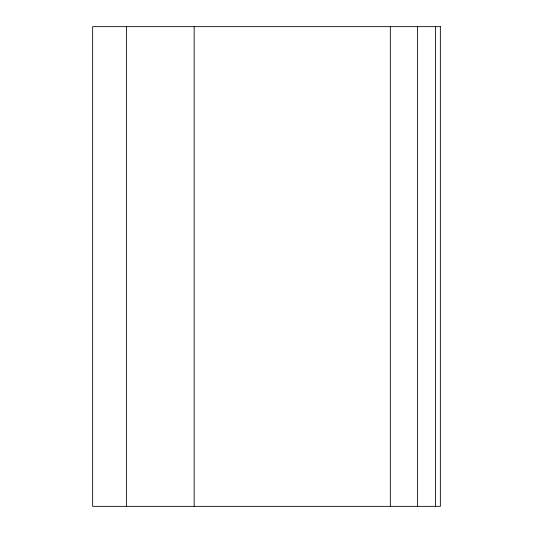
<?xml version="1.0" encoding="UTF-8"?>
<svg xmlns="http://www.w3.org/2000/svg" width="533" height="533" viewBox="0 0 533 533"><rect width="100%" height="100%" fill="white"/><g stroke="black" fill="none" stroke-linecap="round" stroke-linejoin="round"><path stroke-width="0.8" d="M435.468 26.65L435.468 506.35M417.572 26.65L417.572 506.35M390.329 26.65L390.329 506.35M194.165 26.65L194.165 506.35M126.568 26.65L126.568 506.35M440.351 26.65L92.649 26.65L92.649 506.35L440.351 506.35L440.351 26.65"/></g></svg>
